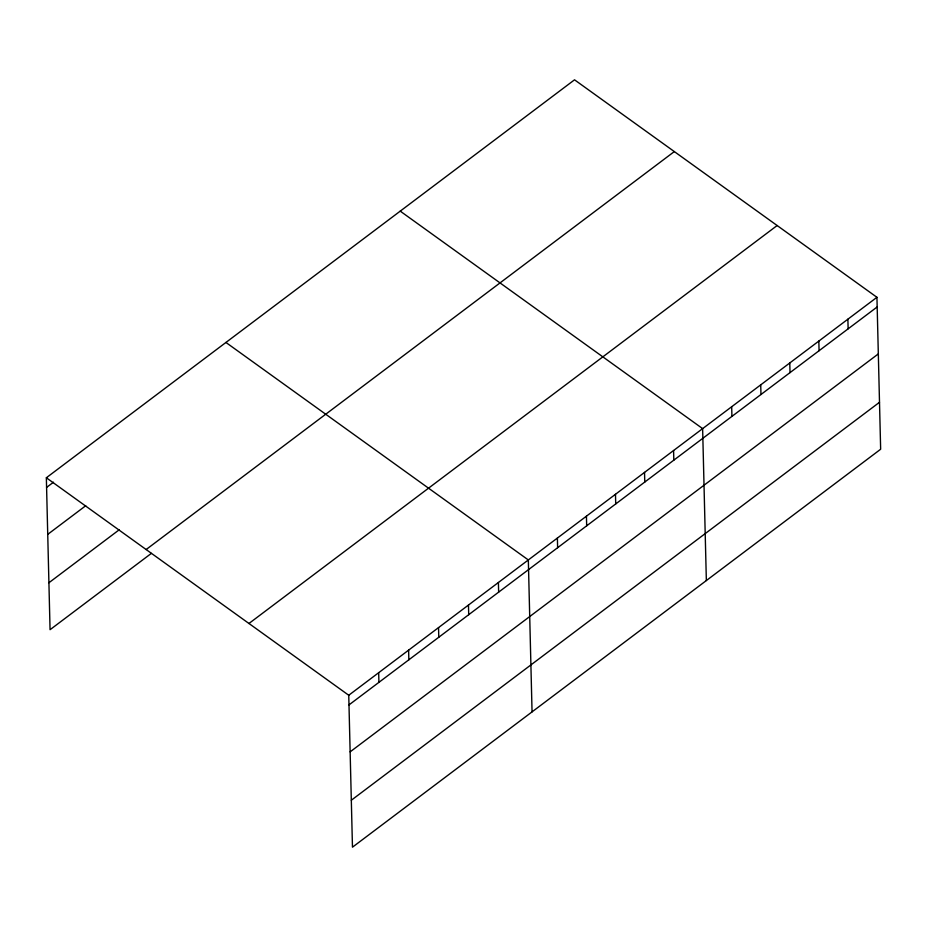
<?xml version="1.0" encoding="UTF-8"?>
<svg xmlns="http://www.w3.org/2000/svg" width="927" height="927" viewBox="0 0 927 927"><rect width="100%" height="100%" fill="white"/><g stroke="black" fill="none" stroke-linecap="round" stroke-linejoin="round"><path stroke-width="1.39" d="M46.35 477.764L574.531 79.815L876.942 297.3L880.65 449.236L352.469 847.185L348.749 695.25L46.35 477.764L50.058 629.7L151.368 553.373M46.582 487.417L53.488 482.214M47.729 534.369L85.724 505.748M48.911 582.747L119.143 529.838M146.142 549.537L674.323 151.576M248.957 623.489L777.139 225.528M348.749 695.25L876.942 297.3M348.992 704.902L877.174 306.953M350.139 751.855L878.321 353.905M351.321 800.233L879.503 402.283M400.232 211.136L702.631 428.622L706.351 580.557M225.933 342.457L528.332 559.954L532.052 711.89M847.892 319.189L848.124 328.842M818.831 341.078L819.074 350.719M789.781 362.955L790.024 372.608M760.731 384.844L760.974 394.496M731.681 406.733L731.924 416.385M673.581 450.51L673.825 460.163M644.532 472.399L644.775 482.052M615.482 494.288L615.725 503.94M586.432 516.177L586.675 525.829M557.382 538.066L557.625 547.718M498.402 582.504L498.645 592.156M468.471 605.053L468.714 614.705M438.541 627.602L438.784 637.255M408.61 650.151L408.853 659.804M378.68 672.701L378.923 682.353"/></g></svg>
